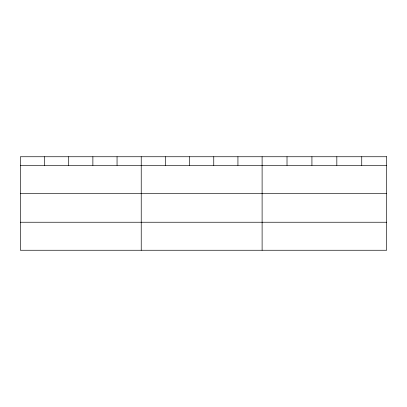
<?xml version="1.0" encoding="UTF-8"?>
<svg xmlns="http://www.w3.org/2000/svg" width="407" height="407" viewBox="0 0 407 407"><rect width="100%" height="100%" fill="white"/><g stroke="black" fill="none" stroke-linecap="round" stroke-linejoin="round"><path stroke-width="0.61" d="M20.35 165.364L386.65 165.364M20.35 193.376L386.65 193.376M20.35 222.237L386.65 222.237M361.742 156.746L361.742 165.364M336.833 156.746L336.833 165.364M311.925 156.746L311.925 165.364M287.016 156.746L287.016 165.364M262.108 156.746L262.108 250.254M237.932 156.746L237.932 165.364M213.756 156.746L213.756 165.364M189.581 156.746L189.581 165.364M165.405 156.746L165.405 165.364M141.229 156.746L141.229 250.254M117.053 156.746L117.053 165.364M92.877 156.746L92.877 165.364M68.702 156.746L68.702 165.364M44.526 156.746L44.526 165.364M386.65 156.746L20.35 156.746L20.35 250.254L386.65 250.254L386.65 156.746"/></g></svg>
